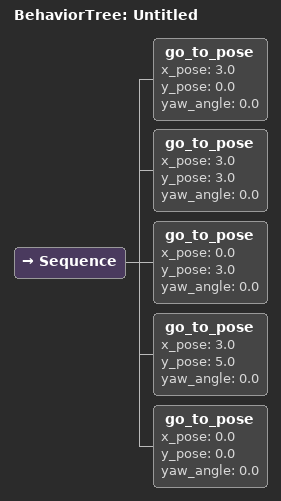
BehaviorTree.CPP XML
<?xml version="1.0" encoding="UTF-8"?>
<root BTCPP_format="4">
  <BehaviorTree ID="Untitled">
    <Sequence>
      <go_to_pose x_pose="3.0"
                  y_pose="0.0"
                  yaw_angle="0.0"/>

      <go_to_pose x_pose="3.0"
                  y_pose="3.0"
                  yaw_angle="0.0"/>

      <go_to_pose x_pose="0.0"
                  y_pose="3.0"
                  yaw_angle="0.0"/>

      <go_to_pose x_pose="3.0"
                  y_pose="5.0"
                  yaw_angle="0.0"/>

      <go_to_pose x_pose="0.0"
                  y_pose="0.0"
                  yaw_angle="0.0"/>

    </Sequence>
  </BehaviorTree>

</root>
